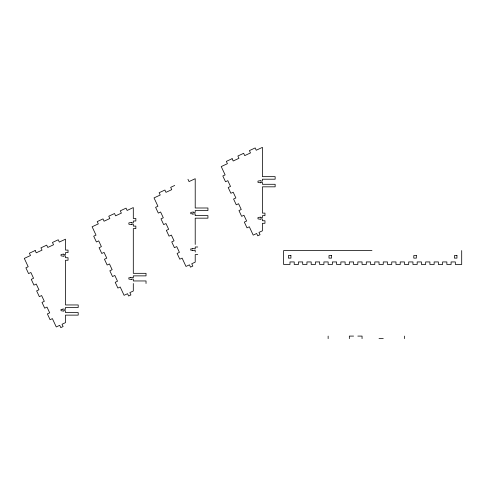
<?xml version="1.0" encoding="UTF-8"?>
<svg xmlns="http://www.w3.org/2000/svg" width="486" height="486" viewBox="0 0 486 486"><rect width="100%" height="100%" fill="white"/><g stroke="black" fill="none" stroke-linecap="round" stroke-linejoin="round"><path stroke-width="0.73" d="M174.705 185.458L170.671 187.341L171.746 189.649L165.981 192.335L164.906 190.032L159.141 192.717L160.216 195.02L154.032 197.905L157.92 206.246L155.611 207.322L158.302 213.087L160.605 212.011L163.296 217.777L160.988 218.852L163.679 224.611L165.981 223.536L168.672 229.301L166.364 230.376L169.049 236.141L171.358 235.066L174.043 240.831L171.74 241.907L174.425 247.672L176.734 246.596L179.419 252.362L177.117 253.437L179.802 259.196L182.11 258.121L185.992 266.443L189.449 264.834L190.524 267.142L192.827 266.067L191.751 263.758L195.214 262.148L195.214 254.634L197.759 254.634M197.759 247.003L195.214 247.003L195.214 248.868L192.523 248.443L192.523 248.868L190.761 248.868L190.761 250.223L192.523 250.223L192.523 250.648L195.214 250.223L195.214 252.088M371.978 250.569L283.624 250.569L283.624 264.481L289.984 264.481L289.984 261.936L294.224 261.936L294.224 264.481L298.459 264.481L298.459 261.936L302.699 261.936L302.699 264.481L306.939 264.481L306.939 261.936L311.18 261.936L311.18 264.481L315.42 264.481L315.42 261.936L319.66 261.936L319.66 264.481L323.901 264.481L323.901 261.936L328.141 261.936L328.141 264.481L332.381 264.481L332.381 261.936L336.622 261.936L336.622 264.481L340.862 264.481L340.862 261.936L345.103 261.936L345.103 264.481L349.343 264.481L349.343 261.936L353.583 261.936L353.583 264.481L357.824 264.481L357.824 261.936L362.058 261.936L362.058 264.481L366.298 264.481L366.298 261.936L370.539 261.936L370.539 264.481L374.779 264.481L374.779 261.936L379.019 261.936L379.019 264.481L383.26 264.481L383.26 261.936L387.5 261.936L387.5 264.481L391.74 264.481L391.74 261.936L395.981 261.936L395.981 264.481L400.221 264.481L400.221 261.936L404.461 261.936L404.461 264.481L408.702 264.481L408.702 261.936L412.942 261.936L412.942 264.481L417.182 264.481L417.182 261.936L421.423 261.936L421.423 264.481L425.663 264.481L425.663 261.936L429.897 261.936L429.897 264.481L434.138 264.481L434.138 261.936L438.378 261.936L438.378 264.481L442.618 264.481L442.618 261.936L446.859 261.936L446.859 264.481L451.099 264.481L451.099 261.936L455.339 261.936L455.339 264.481L461.7 264.481L461.7 250.569M353.583 336.093L349.343 336.093L349.343 338.639M357.824 336.093L362.058 336.093L362.058 338.639M379.019 338.639L383.26 338.639M187.96 179.279L189.036 181.582L195.214 178.702L195.214 207.996L207.935 207.996L207.935 210.535L195.214 210.535L195.214 212.406L193.452 212.406L193.452 211.981L190.761 212.406L190.761 213.761L192.523 213.761L192.523 214.186L195.214 213.761L195.214 215.626L207.935 215.626L207.935 218.171L195.214 218.171L195.214 244.458M404.461 336.093L404.461 338.639M328.141 336.093L328.141 338.639M146.025 283.502L146.025 280.957L133.304 280.957L133.304 279.092L131.548 279.092L131.548 279.517L128.857 279.092L128.857 277.737L130.613 277.737L130.613 277.312L133.304 277.737L133.304 275.872L146.025 275.872L146.025 273.326L133.304 273.326L133.304 228.633L135.849 228.633L135.849 226.093L133.304 226.093L133.304 224.228L131.548 224.228L131.548 224.647L128.857 224.228L128.857 222.867L131.548 222.442L131.548 222.867L133.304 222.867L133.304 221.002L135.849 221.002L135.849 218.457L133.304 218.457L133.304 207.571L127.132 210.45L126.056 208.148L120.291 210.833L121.366 213.141L115.601 215.827L114.526 213.518L108.761 216.209L109.836 218.512L104.077 221.203L103.002 218.894L97.236 221.586L98.312 223.888L92.121 226.774L96.009 235.115L93.707 236.19L96.392 241.955L98.701 240.88L101.386 246.639L99.083 247.714L101.768 253.479L104.077 252.404L106.762 258.169L104.46 259.245L107.145 265.01L109.453 263.934L112.138 269.7L109.836 270.775L112.521 276.54L114.83 275.465L117.515 281.224L115.206 282.299L117.898 288.064L120.2 286.989L124.082 295.312L127.545 293.702L128.62 296.004L130.922 294.929L129.847 292.627L133.304 291.011L133.304 283.502M35.174 250.521L29.409 253.212L30.484 255.515L24.3 258.4L28.188 266.741L25.886 267.816L28.571 273.582L30.879 272.506L33.564 278.271L31.256 279.341L33.947 285.106L36.25 284.031L38.941 289.796L36.632 290.871L39.323 296.636L41.626 295.561L44.317 301.326L42.009 302.401L44.7 308.167L47.002 307.091L49.694 312.85L47.385 313.926L50.076 319.691L52.379 318.616L56.261 326.938L59.717 325.328L60.793 327.631L63.101 326.556L62.026 324.253L65.482 322.637L65.482 315.128L78.203 315.128L78.203 312.583L65.482 312.583L65.482 310.718L63.721 310.718L63.721 311.143L61.029 310.718L61.029 309.363L62.791 309.363L62.791 308.938L65.482 309.363L65.482 307.498L78.203 307.498L78.203 304.953L65.482 304.953L65.482 260.259L68.028 260.259L68.028 257.72L65.482 257.72L65.482 255.855L63.721 255.855L63.721 256.274L61.029 255.855L61.029 254.494L63.721 254.069L63.721 254.494L65.482 254.494L65.482 252.629L68.028 252.629L68.028 250.083L65.482 250.083L65.482 239.197L59.304 242.077L58.235 239.774L52.47 242.459L53.545 244.768L47.78 247.453L46.705 245.151L40.939 247.836L42.015 250.138L36.25 252.829L35.174 250.521M232.114 158.691L226.348 161.376L227.424 163.685L221.239 166.57L225.127 174.905L222.819 175.981L225.51 181.746L227.813 180.671L230.504 186.436L228.195 187.511L230.886 193.276L233.189 192.201L235.88 197.96L233.572 199.035L236.263 204.8L238.565 203.725L241.256 209.49L238.948 210.566L241.639 216.331L243.942 215.255L246.633 221.021L244.324 222.096L247.01 227.855L249.318 226.78L253.2 235.109L256.657 233.493L257.732 235.801L260.04 234.726L258.965 232.417L262.422 230.807L262.422 223.293L264.967 223.293L264.967 220.753L262.422 220.753L262.422 218.888L260.66 218.888L260.66 219.308L257.969 218.888L257.969 217.528L260.66 217.102L260.66 217.528L262.422 217.528L262.422 215.663L264.967 215.663L264.967 213.117L262.422 213.117L262.422 186.831L275.143 186.831L275.143 184.285L262.422 184.285L262.422 182.42L260.66 182.42L260.66 182.845L257.969 182.42L257.969 181.065L260.66 180.64L260.66 181.065L262.422 181.065L262.422 179.2L275.143 179.2L275.143 176.655L262.422 176.655L262.422 147.361L256.244 150.241L255.168 147.938L249.409 150.624L250.484 152.932L244.719 155.617L243.644 153.315L237.879 156L238.954 158.308L233.189 160.994L232.114 158.691M290.914 255.575L288.368 255.575L288.368 258.121L290.914 258.121L290.914 255.575M331.531 255.575L328.992 255.575L328.992 258.121L331.531 258.121L331.531 255.575M416.332 255.575L413.786 255.575L413.786 258.121L416.332 258.121L416.332 255.575M456.949 255.575L454.41 255.575L454.41 258.121L456.949 258.121L456.949 255.575"/></g></svg>
